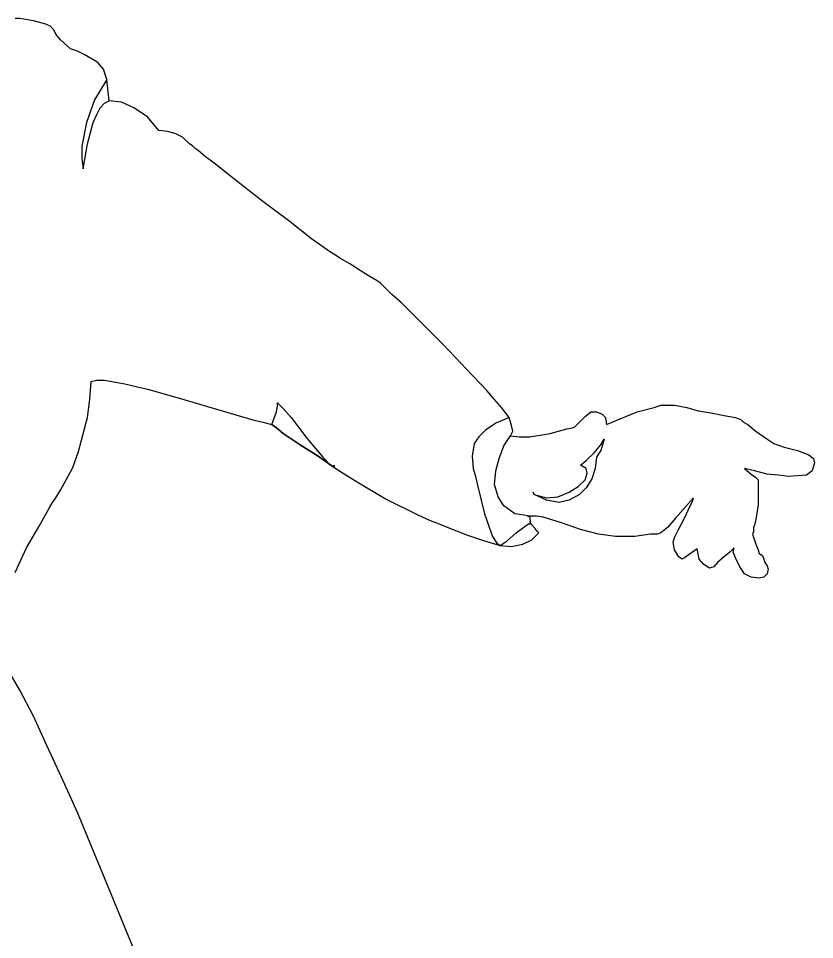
# Model space of a CAD drawing. Header units: millimetres. Extents: x -37049 to 129367, y 25385 to 90033.
# Drawn here: x 25111 to 25586, y 41302 to 41852 of the extents above; entities that cross this region are included whole.
import ezdxf

# ---------------------------------------------------------------- set-up
doc = ezdxf.new("R2010")
doc.units = ezdxf.units.MM
doc.header["$MEASUREMENT"] = 0
doc.layers.add('NNGUOI', color=2, linetype='Continuous', lineweight=30)

# ---------------------------------------------------------------- blocks, each defined once
blk = doc.blocks.new('NGUOI13')
for points in [[(297.82, 774.28), (281.64, 813.49), (265.46, 852.7), (256.74, 872), (248.65, 889.42), (241.18, 905.61), (233.71, 919.92), (226.87, 931.75)], [(231.23, 984.65), (237.45, 998.35), (244.3, 1010.17), (249.9, 1020.13), (251.76, 1023.24), (253.63, 1025.73), (256.12, 1030.09), (259.23, 1035.69), (262.97, 1042.54), (266.08, 1051.25), (271.06, 1069.92), (272.3, 1079.88), (272.93, 1089.84), (276.04, 1090.46), (280.4, 1090.46), (291.6, 1088.6), (304.67, 1085.48), (319.61, 1081.13), (349.48, 1072.41), (361.93, 1068.68), (367.53, 1067.43), (372.51, 1066.19), (375, 1064.32), (378.74, 1061.21), (388.07, 1054.98), (398.03, 1048.76), (406.74, 1042.54), (411.72, 1039.42), (418.57, 1035.07), (435.38, 1025.11), (452.8, 1016.4), (459.65, 1013.28), (464.63, 1011.42), (467.74, 1010.17), (470.85, 1008.93), (480.19, 1005.19), (489.53, 1002.08), (498.24, 999.59), (504.46, 998.97), (510.69, 1000.21), (515.67, 1002.7), (519.4, 1006.44), (518.16, 1007.68), (517.53, 1008.93), (515.04, 1011.42), (514.42, 1015.77), (510.07, 1016.4), (506.33, 1017.02), (500.11, 1021.37), (496.99, 1026.35), (495.13, 1033.2), (495.75, 1040.67), (497.62, 1047.52), (500.11, 1054.36), (503.84, 1059.96), (505.09, 1062.45), (504.46, 1065.57), (503.22, 1069.92), (501.35, 1072.41), (498.86, 1075.52), (495.13, 1079.88), (490.77, 1084.86), (479.57, 1096.69), (467.12, 1109.76), (443.47, 1133.41), (438.49, 1137.77), (432.26, 1143.99), (430.4, 1145.23), (426.04, 1147.72), (421.06, 1150.84), (415.46, 1154.57), (409.86, 1157.68), (407.99, 1158.93), (404.26, 1161.42), (399.9, 1164.53), (394.3, 1168.26), (381.85, 1178.22), (367.53, 1188.8), (353.22, 1200.01), (340.77, 1209.97), (335.79, 1213.7), (332.06, 1216.81), (330.19, 1218.06), (328.94, 1219.3), (327.08, 1220.55), (323.34, 1224.28), (319.61, 1226.15), (315.25, 1227.39), (310.27, 1228.01), (304.05, 1235.48), (296.58, 1240.46), (289.73, 1243.58), (282.89, 1244.2), (281.64, 1256.02), (279.77, 1261.63), (276.66, 1265.36), (273.55, 1267.23), (269.19, 1269.72), (265.46, 1271.58), (261.72, 1272.83), (256.12, 1277.81), (253.63, 1280.92), (252.39, 1283.41), (250.52, 1285.28), (248.03, 1286.52), (241.18, 1288.39), (233.71, 1289.63), (231.23, 1289.63)], [(282.89, 1244.2), (281.64, 1256.02), (274.79, 1244.82), (270.44, 1232.37), (267.95, 1219.3), (267.95, 1212.45), (268.57, 1206.85), (271.06, 1220.55), (274.17, 1232.37), (276.04, 1236.73), (277.91, 1240.46), (280.4, 1242.95), (282.89, 1244.2), (282.89, 1244.2)], [(406.74, 1042.54), (398.03, 1048.76), (393.05, 1051.87), (388.07, 1054.98), (378.74, 1061.21), (375, 1064.32), (372.51, 1066.19), (375, 1073.03), (375.62, 1076.15), (375.62, 1078.01), (378.74, 1074.9), (383.09, 1069.92), (391.81, 1058.72), (400.52, 1048.14), (404.26, 1044.4), (406.74, 1042.54), (406.74, 1043.78), (406.74, 1042.54), (406.74, 1042.54)], [(514.42, 1015.77), (510.07, 1016.4), (506.33, 1017.02), (500.11, 1021.37), (496.99, 1026.35), (495.13, 1033.2), (495.75, 1040.67), (497.62, 1047.52), (500.11, 1054.36), (503.84, 1059.96), (508.82, 1059.34), (514.42, 1059.34), (525.63, 1061.21), (534.96, 1063.7), (538.07, 1064.32), (539.32, 1064.94), (544.92, 1070.55), (548.03, 1073.03), (551.14, 1073.03), (554.26, 1071.79), (556.12, 1069.92), (556.75, 1066.19), (559.86, 1067.43), (564.21, 1069.3), (573.55, 1073.03), (582.89, 1075.52), (586.62, 1076.77), (594.09, 1076.77), (600.94, 1075.52), (607.16, 1073.66), (610.9, 1073.03), (615.25, 1072.41), (621.48, 1071.17), (627.7, 1069.92), (629.57, 1069.3), (630.81, 1068.68), (632.06, 1067.43), (634.55, 1066.19), (638.9, 1062.45), (644.51, 1058.72), (648.86, 1055.61), (654.46, 1053.74), (661.93, 1051.87), (668.16, 1049.38), (670.65, 1047.52), (671.27, 1045.03), (670.02, 1040.67), (666.91, 1038.18), (656.95, 1037.56), (651.35, 1038.18), (645.13, 1038.8), (638.28, 1040.67), (632.68, 1041.91), (636.41, 1038.8), (638.9, 1036.94), (640.15, 1035.69), (640.15, 1022), (638.9, 1013.91), (638.28, 1010.79), (637.66, 1009.55), (637.66, 1007.06), (637.04, 1005.81), (638.9, 1000.21), (640.15, 997.1), (640.77, 995.23), (642.64, 993.99), (643.26, 992.12), (643.88, 990.25), (645.13, 988.39), (645.75, 986.52), (645.13, 984.03), (643.26, 982.16), (640.77, 981.54), (636.41, 982.16), (632.68, 984.03), (630.19, 987.76), (627.7, 992.74), (627.08, 994.61), (626.46, 995.86), (627.08, 998.35), (624.59, 995.86), (620.85, 992.74), (617.74, 990.25), (615.87, 987.76), (613.39, 987.14), (610.27, 989.01), (607.78, 992.12), (606.54, 997.72), (602.18, 994.61), (599.69, 992.74), (598.45, 992.12), (596.58, 993.37), (594.09, 997.1), (593.47, 1001.46), (594.09, 1003.95), (595.96, 1007.68), (599.69, 1014.53), (602.8, 1021.37), (604.05, 1023.86), (604.67, 1025.73), (594.71, 1014.53), (590.36, 1009.55), (586.62, 1006.44), (584.75, 1005.81), (581.02, 1005.81), (572.31, 1004.57), (561.73, 1004.57), (552.39, 1005.81), (547.41, 1007.06), (542.43, 1008.3), (531.85, 1012.04), (521.89, 1015.15), (518.16, 1015.77), (513.18, 1015.77), (514.42, 1015.77), (514.42, 1015.77)], [(515.04, 1011.42), (514.42, 1015.77), (510.07, 1016.4), (506.33, 1017.02), (500.11, 1021.37), (496.99, 1026.35), (495.13, 1033.2), (495.75, 1040.67), (497.62, 1047.52), (500.11, 1054.36), (503.84, 1059.96), (505.09, 1062.45), (504.46, 1065.57), (503.22, 1069.92), (495.75, 1066.81), (490.15, 1063.08), (486.41, 1059.34), (483.92, 1055.61), (482.68, 1048.76), (483.3, 1041.91), (483.92, 1040.05), (484.55, 1037.56), (485.79, 1031.96), (489.53, 1017.02), (492.02, 1010.17), (493.88, 1004.57), (496.37, 1000.84), (498.24, 999.59), (501.97, 1002.08), (506.95, 1006.44), (511.93, 1010.17), (513.8, 1011.42), (515.04, 1011.42), (514.42, 1012.66), (515.04, 1011.42), (515.04, 1011.42)], [(516.91, 1027.6), (523.76, 1025.73), (529.98, 1026.35), (536.21, 1028.84), (541.19, 1031.96), (544.92, 1035.69), (546.16, 1039.42), (545.54, 1041.91), (542.43, 1043.78), (545.54, 1046.27), (549.9, 1050.63), (553.63, 1054.98), (555.5, 1058.1), (553.63, 1051.87), (552.39, 1050.01), (551.14, 1048.14), (550.52, 1041.91), (548.65, 1036.31), (545.54, 1031.33), (541.81, 1027.6), (536.21, 1024.49), (530.6, 1023.24), (523.76, 1024.49), (516.91, 1027.6), (516.29, 1028.84), (516.91, 1027.6), (516.91, 1027.6)]]:
    blk.add_lwpolyline(points)

msp = doc.modelspace()

# ---------------------------------------------------------------- block references
at = {"layer": 'NNGUOI', "xscale": 1.084745762709645, "yscale": 1.084745762709645, "zscale": 1.084745762711864}
msp.add_blockref('NGUOI13', (24858.3, 40452.7), dxfattribs=at)

doc.saveas('drawing.dxf')
